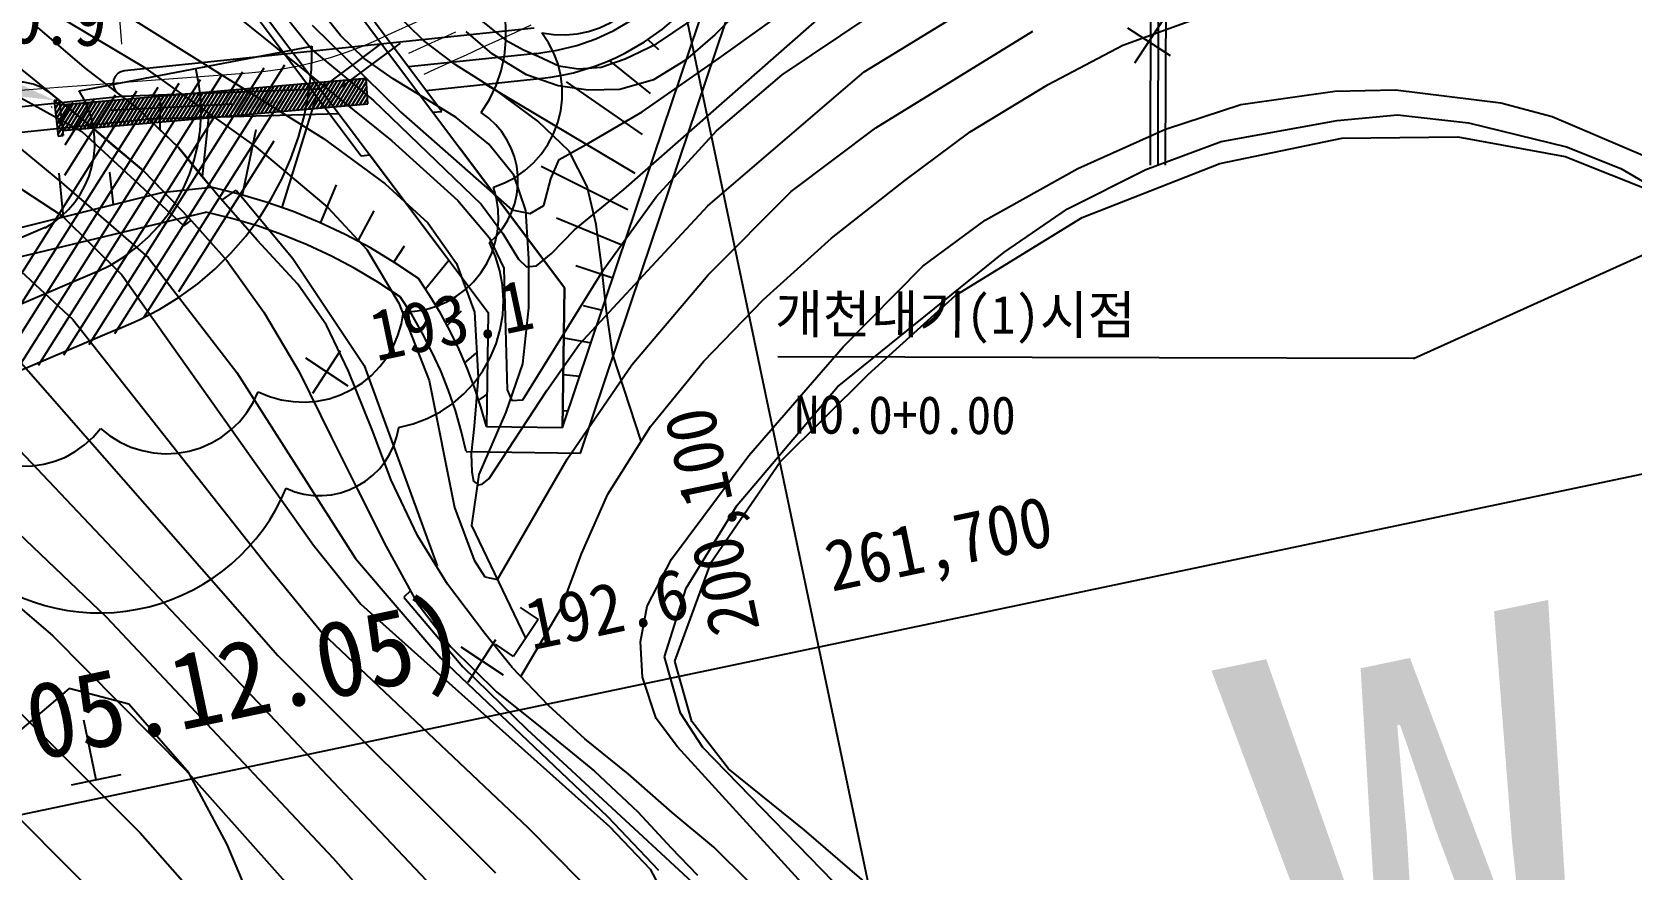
# Model space of a CAD drawing. Header units: millimetres. Extents: x 13158 to 13954, y 1103 to 1807.
# Drawn here: x 13499.4 to 13562.5, y 1426.5 to 1459.5 of the extents above; entities that cross this region are included whole.
import ezdxf
from ezdxf.enums import TextEntityAlignment as Align
from ezdxf.xclip import XClip

# ---------------------------------------------------------------- set-up
doc = ezdxf.new("R2010")
doc.units = ezdxf.units.MM
doc.header["$LTSCALE"] = 10
doc.header["$MEASUREMENT"] = 0
doc.header["$XCLIPFRAME"] = 2
doc.linetypes.add('CENTER', pattern=[2, 1.25, -0.25, 0.25, -0.25])
doc.layers.add('TZ-BASE', color=253, linetype='Continuous')
doc.styles.add('HANA', font='GulimChe.ttf')

# ---------------------------------------------------------------- blocks, each defined once
blk = doc.blocks.new('JD-SFSG5YJF567')
at = {"layer": 'TZ-BASE'}
for p, q in [((264.445, -185.255), (189.709, 170.792)), ((81.472, -66.052), (601.202, 43.043)), ((245.857, 1.258, -62.221), (245.814, -15.324, -62.221)), ((246.157, 1.258, -62.221), (246.114, -15.325, -62.221)), ((246.457, 1.257, -62.221), (246.414, -15.326, -62.221)), ((207.715, -0.132, -255), (222.738, -20.148, -255)), ((217.9, -13.203, -255), (208.426, -0.579, -255)), ((204.726, -1.147, -255), (219.723, -21.129, -255)), ((205.547, -2.74, -255), (214.716, -14.958, -255)), ((200.078, -6.041, -64), (213.232, -14.276, -64)), ((228.826, -11.103, -67), (235.723, -6.188, -67)), ((190.256, -6.59, -62), (203.713, -14.002, -62)), ((207.503, -7.577, -65), (215.933, -14.359, -65)), ((224.83, -19.21, -255), (228.725, -7.656, -255)), ((225.777, -19.53, -255), (229.633, -8.093, -255)), ((225.777, -19.53, -255), (229.633, -8.093, -255)), ((231.312, -11.771, -65), (237.109, -7.877, -65)), ((200.969, -8.366, -63), (206.145, -11.452, -63)), ((210.785, -8.252, -66), (212.806, -10.8, -66)), ((225.069, -16.287, -66), (233.968, -8.48, -66)), ((213.912, -10.21, -255), (212.81, -8.833, -255)), ((217.185, -10.41, -68.201), (215.943, -9.207, -68.201)), ((226.36, -10.539, -68), (228.896, -8.838, -68)), ((229.756, -9.099, -255), (228.656, -10.184, -255)), ((234.548, -11.642, -64), (238.506, -9.237, -64)), ((244.746, -10.595, -62.201), (248.264, -9.324, -62.201)), ((203.822, -11.483, -68.228), (201.963, -9.891, -68.228)), ((221.543, -9.926, -255), (205.396, -11.603, -255)), ((212.797, -9.811, -67), (216.291, -13.239, -67)), ((219.885, -10.938, -255), (218.86, -10.062, -255)), ((219.458, -9.619, -68), (220.423, -10.401, -68)), ((235, -13.853, -63), (241.193, -10.044, -63)), ((244.928, -9.914, -62.221), (246.603, -11.007, -62.221)), ((245.219, -11.298, -62.221), (246.312, -9.623, -62.221)), ((199.718, -10.255, -59.911), (201.756, -11.896, -59.911)), ((203.609, -12.394, -510), (212.793, -10.632, -320)), ((213.118, -12.329, -255), (215.518, -10.528, -255)), ((213.868, -12.31, -255), (216.271, -10.514, -255)), ((214.843, -11.116, -255), (213.912, -10.21, -255)), ((218.425, -11.355, -68.201), (217.185, -10.41, -68.201)), ((220.423, -10.401, -68), (221.117, -10.778, -68)), ((225.132, -11.136, -68), (226.36, -10.539, -68)), ((226.023, -10.38, -255), (226.439, -10.767, -255)), ((228.656, -10.184, -255), (227.505, -11.189, -255)), ((241.798, -12.143, -62.201), (244.746, -10.595, -62.201)), ((212.806, -10.8, -66), (215.203, -12.774, -66)), ((215.982, -11.926, -255), (214.843, -11.116, -255)), ((221.646, -10.92, -255), (216.582, -11.446, -255)), ((221.243, -11.764, -255), (219.885, -10.938, -255)), ((221.117, -10.778, -68), (221.693, -11.027, -68)), ((221.693, -11.027, -68), (222.511, -11.409, -68)), ((224.184, -11.458, -68), (225.132, -11.136, -68)), ((224.492, -11.205, -255), (226.108, -12.507, -255)), ((225.802, -13.224, -67), (228.826, -11.103, -67)), ((227.505, -11.189, -255), (226.242, -11.968, -255)), ((201.003, -23.618, -299.483), (208.387, -11.948, -299.483)), ((201.756, -11.896, -59.911), (203.949, -13.695, -59.911)), ((202.004, -23.205, -299.483), (209.223, -11.797, -299.483)), ((202.841, -12.948, -255), (214.913, -11.898, -525.37)), ((203.005, -22.792, -299.483), (210.058, -11.646, -299.483)), ((205.917, -13.092, -68.228), (203.822, -11.483, -68.228)), ((204.003, -22.384, -299.483), (210.893, -11.494, -299.483)), ((205.018, -21.949, -299.483), (211.708, -11.376, -299.483)), ((206.145, -11.452, -63), (210.577, -14.599, -63)), ((213.426, -13.048, -510), (214.093, -11.97, -510)), ((213.582, -13.035, -510), (214.249, -11.956, -510)), ((213.737, -13.021, -510), (214.404, -11.943, -510)), ((213.892, -13.008, -510), (214.559, -11.929, -510)), ((214.048, -12.994, -510), (214.714, -11.916, -510)), ((214.203, -12.981, -510), (214.87, -11.902, -510)), ((214.981, -12.913, -510), (214.913, -11.898, -510)), ((217.164, -12.648, -255), (215.982, -11.926, -255)), ((217.282, -12.379, -255), (221.75, -11.915, -255)), ((220.063, -12.401, -68.201), (218.425, -11.355, -68.201)), ((222.481, -12.195, -255), (221.243, -11.764, -255)), ((222.511, -11.409, -68), (223.275, -11.525, -68)), ((223.275, -11.525, -68), (224.184, -11.458, -68)), ((226.242, -11.968, -255), (224.914, -12.338, -255)), ((228.39, -16.921, -64), (234.548, -11.642, -64)), ((228.723, -13.97, -65), (231.312, -11.771, -65)), ((198.001, -24.857, -299.483), (205.882, -12.401, -299.483)), ((199.001, -24.444, -299.483), (206.717, -12.25, -299.483)), ((200.002, -24.031, -299.483), (207.552, -12.099, -299.483)), ((202.853, -12.795, -255), (202.494, -12.501, -255)), ((203.041, -15.723, -299.483), (205.046, -12.553, -299.483)), ((205.143, -12.497, -255), (205.917, -13.092, -255)), ((213.118, -12.329, -255), (205.301, -12.619, -255)), ((206.127, -13.683, -510), (206.794, -12.604, -510)), ((206.283, -13.669, -510), (206.949, -12.591, -510)), ((206.438, -13.656, -510), (207.105, -12.577, -510)), ((206.593, -13.642, -510), (207.26, -12.564, -510)), ((206.748, -13.629, -510), (207.415, -12.55, -510)), ((206.904, -13.615, -510), (207.571, -12.537, -510)), ((207.059, -13.602, -510), (207.726, -12.523, -510)), ((207.214, -13.588, -510), (207.881, -12.51, -510)), ((207.37, -13.575, -510), (208.037, -12.496, -510)), ((207.525, -13.561, -510), (208.192, -12.483, -510)), ((207.68, -13.548, -510), (208.347, -12.469, -510)), ((207.836, -13.534, -510), (208.502, -12.456, -510)), ((207.991, -13.521, -510), (208.658, -12.442, -510)), ((208.146, -13.507, -510), (208.813, -12.429, -510)), ((208.301, -13.494, -510), (208.968, -12.415, -510)), ((208.457, -13.48, -510), (209.124, -12.402, -510)), ((208.612, -13.467, -510), (209.279, -12.388, -510)), ((208.767, -13.453, -510), (209.434, -12.375, -510)), ((208.923, -13.44, -510), (209.59, -12.361, -510)), ((209.078, -13.426, -510), (209.745, -12.348, -510)), ((209.233, -13.413, -510), (209.9, -12.334, -510)), ((209.389, -13.399, -510), (210.055, -12.321, -510)), ((209.544, -13.386, -510), (210.211, -12.307, -510)), ((209.699, -13.372, -510), (210.366, -12.294, -510)), ((209.854, -13.359, -510), (210.521, -12.28, -510)), ((210.01, -13.345, -510), (210.677, -12.267, -510)), ((210.165, -13.332, -510), (210.832, -12.253, -510)), ((210.32, -13.318, -510), (210.987, -12.24, -510)), ((210.476, -13.305, -510), (211.143, -12.226, -510)), ((210.631, -13.291, -510), (211.298, -12.213, -510)), ((210.786, -13.278, -510), (211.453, -12.199, -510)), ((210.942, -13.264, -510), (211.608, -12.186, -510)), ((211.097, -13.251, -510), (211.764, -12.172, -510)), ((211.252, -13.237, -510), (211.919, -12.159, -510)), ((211.407, -13.224, -510), (212.074, -12.145, -510)), ((211.563, -13.21, -510), (212.23, -12.132, -510)), ((211.718, -13.197, -510), (212.385, -12.118, -510)), ((211.873, -13.183, -510), (212.54, -12.105, -510)), ((212.029, -13.17, -510), (212.696, -12.091, -510)), ((212.184, -13.156, -510), (212.851, -12.078, -510)), ((212.339, -13.143, -510), (213.006, -12.064, -510)), ((212.495, -13.129, -510), (213.161, -12.051, -510)), ((212.65, -13.116, -510), (213.317, -12.037, -510)), ((212.805, -13.102, -510), (213.472, -12.024, -510)), ((212.961, -13.089, -510), (213.627, -12.01, -510)), ((213.116, -13.075, -510), (213.783, -11.997, -510)), ((213.271, -13.062, -510), (213.938, -11.983, -510)), ((214.358, -12.967, -510), (214.923, -12.053, -510)), ((214.514, -12.954, -510), (214.938, -12.268, -510)), ((214.669, -12.94, -510), (214.952, -12.482, -510)), ((219.619, -12.136, -255), (225.512, -15.632, -255)), ((221.69, -13.592, -68.201), (220.063, -12.401, -68.201)), ((223.664, -12.366, -255), (222.481, -12.195, -255)), ((222.806, -12.04, -255), (225.8, -14.119, -255)), ((224.914, -12.338, -255), (223.664, -12.366, -255)), ((238.718, -14.011, -62.201), (241.798, -12.143, -62.201)), ((249.386, -12.933, -63), (253.094, -12.405, -63)), ((253.094, -12.405, -63), (255.486, -12.361, -63)), ((255.486, -12.361, -63), (259.642, -12.872, -63)), ((205.301, -12.619, -255), (189.479, -14.263, -255)), ((199.1, -12.871, -61), (202.909, -16.009, -61)), ((202.522, -13.036, -299.483), (202.541, -13.006, -299.483)), ((202.823, -12.749, -255), (202.624, -12.77, -255)), ((202.624, -12.77, -255), (202.779, -14.179, -240.778)), ((202.639, -12.907, -510), (202.731, -12.759, -510)), ((202.661, -13.109, -510), (202.832, -12.832, -510)), ((202.684, -13.311, -510), (202.912, -12.942, -510)), ((202.706, -13.513, -510), (203.067, -12.928, -510)), ((202.728, -13.715, -510), (203.222, -12.915, -510)), ((202.75, -13.916, -510), (203.377, -12.901, -510)), ((202.772, -14.118, -510), (203.533, -12.888, -510)), ((202.823, -12.749, -255), (202.977, -14.158, -240.778)), ((202.848, -13.689, -299.483), (203.376, -12.855, -299.483)), ((203.949, -13.695, -255), (202.853, -12.795, -255)), ((202.96, -13.958, -240.778), (214.981, -12.913, -510)), ((203.021, -13.953, -510), (203.688, -12.874, -510)), ((203.063, -14.519, -299.483), (204.211, -12.704, -299.483)), ((203.176, -13.94, -510), (203.843, -12.861, -510)), ((203.332, -13.926, -510), (203.999, -12.847, -510)), ((203.487, -13.913, -510), (204.154, -12.834, -510)), ((203.642, -13.899, -510), (204.309, -12.82, -510)), ((203.798, -13.886, -510), (204.465, -12.807, -510)), ((203.953, -13.872, -510), (204.62, -12.793, -510)), ((204.108, -13.858, -510), (204.775, -12.78, -510)), ((204.264, -13.845, -510), (204.93, -12.766, -510)), ((204.419, -13.831, -510), (205.086, -12.753, -510)), ((204.574, -13.818, -510), (205.241, -12.739, -510)), ((204.73, -13.804, -510), (205.396, -12.726, -510)), ((209.723, -12.918), (204.805, -13.176)), ((204.885, -13.791, -510), (205.552, -12.712, -510)), ((205.04, -13.777, -510), (205.707, -12.699, -510)), ((205.195, -13.764, -510), (205.862, -12.685, -510)), ((205.351, -13.75, -510), (206.018, -12.672, -510)), ((205.506, -13.737, -510), (206.173, -12.658, -510)), ((205.661, -13.723, -510), (206.328, -12.645, -510)), ((205.817, -13.71, -510), (206.483, -12.631, -510)), ((207.523, -14.631, -68.228), (205.917, -13.092, -68.228)), ((205.917, -13.092, -255), (206.72, -13.861, -255)), ((205.972, -13.696, -510), (206.639, -12.618, -510)), ((206.157, -21.317, -299.483), (211.625, -12.676, -299.483)), ((206.803, -13.94, -255), (206.82, -12.697, -255)), ((211.611, -16.993, -255), (212.962, -12.621, -255)), ((214.824, -12.927, -510), (214.967, -12.696, -510)), ((214.979, -12.913, -510), (214.981, -12.911, -510)), ((215.203, -12.774, -66), (219.451, -16.856, -66)), ((216.291, -13.239, -67), (220.665, -17.077, -67)), ((218.469, -13.451, -255), (217.164, -12.648, -255)), ((217.552, -13.239, -255), (217.9, -13.203, -255)), ((223.684, -14.462, -67), (225.802, -13.224, -67)), ((246.425, -13.909, -63), (249.386, -12.933, -63)), ((259.642, -12.872, -63), (261.664, -13.405, -63)), ((206.358, -13.514, -255), (189.582, -15.257, -255)), ((203.949, -13.695, -59.911), (206.14, -15.548, -59.911)), ((205.044, -14.622, -255), (203.949, -13.695, -255)), ((213.849, -13.303, -255), (206.358, -13.514, -255)), ((206.72, -13.861, -255), (207.523, -14.631, -255)), ((208.466, -15.778, -255), (208.736, -13.318, -255)), ((219.758, -14.491, -255), (218.469, -13.451, -255)), ((222.916, -14.776, -68.201), (221.69, -13.592, -68.201)), ((231.673, -16.361, -63), (235, -13.853, -63)), ((248.619, -14.392, -64), (253.192, -13.569, -64)), ((253.192, -13.569, -64), (255.569, -13.336, -64)), ((255.569, -13.336, -64), (258.37, -13.662, -64)), ((258.37, -13.662, -64), (262.228, -14.604, -64)), ((261.664, -13.405, -63), (265.321, -14.963, -63)), ((202.778, -14.175, -236.315), (202.977, -14.158, -240.778)), ((202.89, -14.165, -510), (202.965, -14.044, -510)), ((203.713, -14.002, -62), (207.729, -17.709, -62)), ((207.539, -20.302, -299.483), (211.3, -14.359, -299.483)), ((210.042, -16.497, -255), (210.578, -13.915, -255)), ((213.232, -14.276, -64), (215.668, -16.057, -64)), ((215.933, -14.359, -65), (218.536, -16.713, -65)), ((220.741, -15.713, -255), (219.758, -14.491, -255)), ((222.529, -15.1, -67), (223.684, -14.462, -67)), ((226.346, -16.565, -65), (228.723, -13.97, -65)), ((236.148, -15.933, -62.201), (238.718, -14.011, -62.201)), ((242.969, -15.448, -63), (246.425, -13.909, -63)), ((245.642, -15.5, -64), (248.619, -14.392, -64)), ((248.566, -15.255, -63.795), (253.37, -14.254, -63.795)), ((253.37, -14.254, -63.795), (257.944, -14.21, -63.795)), ((257.944, -14.21, -63.795), (262.169, -14.987, -63.795)), ((206.14, -15.548, -255), (205.044, -14.622, -255)), ((209.084, -16.534, -68.228), (207.523, -14.631, -68.228)), ((207.523, -14.631, -255), (208.303, -15.582, -255)), ((210.577, -14.599, -63), (213.414, -16.987, -63)), ((214.716, -14.958, -255), (215.064, -14.922, -255)), ((215.064, -14.922, -255), (219.723, -21.129, -255)), ((222.738, -20.148, -255), (218.616, -14.656, -255)), ((222.194, -15.864, -67), (222.529, -15.1, -67)), ((223.63, -16.164, -68.201), (222.916, -14.776, -68.201)), ((262.169, -14.987, -63.795), (265.801, -16.423, -63.795)), ((262.228, -14.604, -64), (264.374, -15.459, -64)), ((202.802, -15.637, -255), (202.982, -17.371, -255)), ((204.809, -15.598, -255), (204.943, -16.886, -255)), ((206.14, -15.548, -59.911), (207.926, -17.393, -59.911)), ((206.953, -16.388, -255), (206.14, -15.548, -255)), ((208.303, -15.582, -255), (208.813, -16.195, -255)), ((221.218, -17.104, -255), (220.741, -15.713, -255)), ((221.818, -15.357, -255), (225.238, -17.068, -255)), ((239.317, -17.488, -63), (242.969, -15.448, -63)), ((242.566, -17.049, -64), (245.642, -15.5, -64)), ((243.137, -17.39, -63.795), (248.566, -15.255, -63.795)), ((264.374, -15.459, -64), (266.648, -16.787, -64)), ((206.953, -16.388, -255), (185.647, -21.665, -255)), ((200.958, -16.023, -60), (202.942, -17.325, -60)), ((202.909, -16.009, -61), (206.33, -18.965, -61)), ((206.953, -16.388, -255), (208.813, -16.195, -255)), ((209.229, -16.697, -62), (209.799, -16.312, -62)), ((209.799, -16.312, -62), (212.025, -18.995, -62)), ((213.125, -17.614, -255), (213.755, -16.103, -255)), ((215.668, -16.057, -64), (217.355, -17.591, -64)), ((221.919, -16.913, -67), (222.194, -15.864, -67)), ((223.124, -17.875, -66), (225.069, -16.287, -66)), ((223.99, -17.656, -68.201), (223.63, -16.164, -68.201)), ((228.403, -19.639, -63), (231.673, -16.361, -63)), ((233.261, -18.2, -62.201), (236.148, -15.933, -62.201)), ((256.199, -22.935, -62.221), (271.53, -16.024, -62.221)), ((210.638, -18.29, -68.228), (209.084, -16.534, -68.228)), ((213.414, -16.987, -63), (214.942, -18.645, -63)), ((218.536, -16.713, -65), (219.763, -18.178, -65)), ((219.451, -16.856, -66), (220.306, -18.019, -66)), ((221.389, -17.222, -67), (221.919, -16.913, -67)), ((223.313, -22.385, -64), (228.39, -16.921, -64)), ((224.28, -19.424, -65), (226.346, -16.565, -65)), ((185.888, -22.635, -255), (208.603, -17.172, -255)), ((185.888, -22.635, -255), (208.603, -17.172, -255)), ((202.942, -17.325, -60), (205.286, -19.648, -60)), ((207.729, -17.709, -62), (208.028, -17.507, -62)), ((207.926, -17.393, -59.911), (209.429, -19.072, -59.911)), ((214.621, -18.275, -255), (215.236, -17.122, -255)), ((217.355, -17.591, -64), (218.486, -19.193, -64)), ((220.665, -17.077, -67), (221.389, -17.222, -67)), ((221.329, -19.02, -255), (221.218, -17.104, -255)), ((222.426, -17.392, -255), (224.975, -18.447, -255)), ((224.195, -19.267, -68.201), (223.99, -17.656, -68.201)), ((236.855, -19.296, -63), (239.317, -17.488, -63)), ((238.161, -20.437, -63.795), (243.137, -17.39, -63.795)), ((240.054, -18.76, -64), (242.566, -17.049, -64)), ((202.271, -17.784, -510), (186.677, -24.411, -299.483)), ((219.763, -18.178, -65), (220.342, -19.385, -65)), ((220.306, -18.019, -66), (220.925, -19.028, -66)), ((222.219, -18.797, -66), (223.124, -17.875, -66)), ((230.585, -20.611, -62.201), (233.261, -18.2, -62.201)), ((212.23, -20.011, -68.228), (210.638, -18.29, -68.228)), ((214.942, -18.645, -63), (216.21, -20.754, -63)), ((216.032, -19.103, -255), (216.435, -18.496, -255)), ((221.63, -19.286, -66), (222.219, -18.797, -66)), ((233.49, -24.052, -64), (240.054, -18.76, -64)), ((201.307, -19.498, -59), (203.365, -21.398, -59)), ((206.33, -18.965, -61), (209.817, -23.483, -61)), ((209.429, -19.072, -59.911), (210.891, -21.115, -59.911)), ((212.025, -18.995, -62), (214.836, -23.217, -62)), ((217.253, -20.195, -255), (218.171, -19.061, -255)), ((218.486, -19.193, -64), (219.184, -21.118, -64)), ((220.342, -19.385, -65), (220.479, -24.173, -65)), ((220.925, -19.028, -66), (221.232, -19.329, -66)), ((221.093, -24.567, -65), (224.28, -19.424, -65)), ((221.232, -19.329, -66), (221.63, -19.286, -66)), ((221.329, -20.948, -255), (221.329, -19.02, -255)), ((222.656, -25.66, -255), (224.83, -19.21, -255)), ((223.18, -19.274, -255), (224.644, -19.761, -255)), ((223.371, -26.671, -255), (225.777, -19.53, -255)), ((223.371, -26.671, -255), (225.777, -19.53, -255)), ((224.386, -21.079, -68.201), (224.195, -19.267, -68.201)), ((233.717, -22.481, -63), (236.855, -19.296, -63)), ((205.286, -19.648, -60), (212.838, -30.285, -60)), ((213.353, -21.628, -68.228), (212.23, -20.011, -68.228)), ((222.656, -25.66, -255), (222.738, -20.148, -255)), ((222.738, -20.148, -255), (222.656, -25.66, -255)), ((225.396, -23.182, -63), (228.403, -19.639, -63)), ((216.21, -20.754, -63), (217.405, -23.805, -63)), ((228.22, -23.06, -62.201), (230.585, -20.611, -62.201)), ((234.703, -23.566, -63.795), (238.161, -20.437, -63.795)), ((203.365, -21.398, -59), (211.041, -31.131, -59)), ((210.891, -21.115, -59.911), (212.276, -23.466, -59.911)), ((218.109, -21.635, -255), (218.674, -21.06, -255)), ((219.184, -21.118, -64), (219.33, -23.686, -64)), ((219.723, -21.129, -255), (219.657, -25.616, -255)), ((219.723, -21.129, -255), (219.657, -25.616, -255)), ((221.09, -23.153, -255), (221.329, -20.948, -255)), ((223.472, -20.846, -255), (224.215, -21.035, -255)), ((224.64, -22.784, -68.201), (224.386, -21.079, -68.201)), ((205.127, -21.778, -320), (188.313, -28.923, -93.027)), ((214.224, -23.431, -68.228), (213.353, -21.628, -68.228)), ((200.866, -22.584, -58), (211.436, -34.636, -58)), ((212.812, -24.302, -61.854), (213.906, -22.627, -61.854)), ((222.044, -24.198, -64), (223.313, -22.385, -64)), ((222.708, -22.13, -255), (223.781, -22.323, -255)), ((229.999, -26.761, -63), (233.717, -22.481, -63)), ((212.522, -22.917, -61.854), (214.196, -24.011, -61.854)), ((214.836, -23.217, -62), (217.716, -31.099, -62)), ((218.808, -23.102, -255), (219.257, -22.725, -255)), ((220.431, -25.055, -255), (221.09, -23.153, -255)), ((222.837, -26.902, -63), (225.396, -23.182, -63)), ((225.759, -26.191, -68.201), (224.64, -22.784, -68.201)), ((226.121, -25.619, -62.201), (228.22, -23.06, -62.201)), ((256.199, -22.935, -62.221), (231.144, -22.87, -62.221)), ((209.817, -23.483, -61), (214.505, -30.811, -61)), ((212.276, -23.466, -59.911), (213.536, -26.028, -59.911)), ((215.153, -25.75, -68.228), (214.224, -23.431, -68.228)), ((217.405, -23.805, -63), (218.407, -28.811, -63)), ((219.33, -23.686, -64), (219.172, -25.607, -64)), ((222.687, -23.569, -255), (223.338, -23.638, -255)), ((231.242, -27.007, -63.795), (234.703, -23.566, -63.795)), ((219.357, -24.579, -255), (219.675, -24.359, -255)), ((219.761, -27.669, -64), (222.044, -24.198, -64)), ((220.479, -24.173, -65), (220.659, -24.598, -65)), ((220.659, -24.598, -65), (221.093, -24.567, -65)), ((229.535, -28.718, -64), (233.49, -24.052, -64)), ((219.368, -27.5, -255), (220.431, -25.055, -255)), ((222.666, -24.988, -255), (222.88, -24.996, -255)), ((200.055, -25.291, -57), (217.981, -44.216, -57)), ((215.902, -27.728, -68.228), (215.153, -25.75, -68.228)), ((219.172, -25.607, -64), (219.056, -26.693, -64)), ((219.657, -25.616, -255), (222.656, -25.66, -255)), ((224.438, -28.279, -62.201), (226.121, -25.619, -62.201)), ((213.536, -26.028, -59.911), (214.574, -28.098, -59.911)), ((218.861, -26.604, -255), (223.371, -26.671, -255)), ((218.861, -26.604, -255), (223.371, -26.671, -255)), ((219.056, -26.693, -64), (219.081, -27.405, -64)), ((220.095, -31.648, -63), (222.837, -26.902, -63)), ((226.957, -30.837, -63), (229.999, -26.761, -63)), ((228.519, -30.956, -63.795), (231.242, -27.007, -63.795)), ((216.949, -29.909, -68.228), (215.902, -27.728, -68.228)), ((219.081, -27.405, -64), (219.156, -27.764, -64)), ((219.087, -29.519, -255), (219.368, -27.5, -255)), ((219.493, -27.881, -64), (219.761, -27.669, -64)), ((199.168, -27.861, -56), (204.67, -33.114, -56)), ((214.574, -28.098, -59.911), (215.709, -30.34, -59.911)), ((219.156, -27.764, -64), (219.344, -27.912, -64)), ((219.344, -27.912, -64), (219.493, -27.881, -64)), ((223.401, -30.632, -62.201), (224.438, -28.279, -62.201)), ((218.407, -28.811, -63), (219.177, -30.876, -63)), ((227.535, -31.987, -64), (229.535, -28.718, -64)), ((221.214, -33.946, -255), (219.087, -29.519, -255)), ((218.126, -31.823, -68.228), (216.949, -29.909, -68.228)), ((199.007, -30.809, -55), (202.576, -33.863, -55)), ((212.838, -30.285, -60), (214.705, -32.611, -60)), ((214.505, -30.811, -61), (217.868, -34.742, -61)), ((215.709, -30.34, -59.911), (216.92, -32.55, -59.911)), ((219.177, -30.876, -63), (219.6, -31.543, -63)), ((222.617, -32.746, -62.201), (223.401, -30.632, -62.201)), ((225.991, -32.696, -63), (226.957, -30.837, -63)), ((211.041, -31.131, -59), (213.185, -33.739, -59)), ((217.716, -31.099, -62), (217.694, -31.121, -62)), ((227.084, -34.862, -63.795), (228.519, -30.956, -63.795)), ((216.667, -32.088, -62), (216.401, -32.338, -62)), ((219.593, -33.775, -68.228), (218.126, -31.823, -68.228)), ((219.6, -31.543, -63), (220.095, -31.648, -63)), ((226.677, -34.688, -64), (227.535, -31.987, -64)), ((214.705, -32.611, -60), (224.509, -41.375, -60)), ((216.401, -32.338, -62), (218.728, -35.087, -62)), ((216.92, -32.55, -59.911), (218.254, -34.291, -59.911)), ((220.989, -32.747, -255), (221.698, -33.222, -255)), ((221.016, -35.467, -62.201), (222.617, -32.746, -62.201)), ((225.732, -34.097, -63), (225.991, -32.696, -63)), ((204.67, -33.114, -56), (213.613, -42.613, -56)), ((221.698, -33.222, -255), (220.729, -34.67, -255)), ((202.576, -33.863, -55), (207.801, -39.133, -55)), ((213.185, -33.739, -59), (221.297, -41.411, -59)), ((218.938, -35.68, -62.404), (220.032, -34.006, -62.404)), ((220.678, -35.114, -68.228), (219.593, -33.775, -68.228)), ((211.436, -34.636, -58), (220.021, -43.201, -58)), ((218.254, -34.291, -59.911), (220.063, -36.083, -59.911)), ((218.648, -34.296, -62.404), (220.322, -35.39, -62.404)), ((220.729, -34.67, -255), (220.02, -34.194, -255)), ((225.813, -35.483, -63), (225.732, -34.097, -63)), ((217.868, -34.742, -61), (224.428, -40.977, -61)), ((218.728, -35.087, -62), (221.254, -37.531, -62)), ((222.103, -36.604, -68.228), (220.678, -35.114, -68.228)), ((227.308, -36.912, -64), (226.677, -34.688, -64)), ((227.751, -37.238, -63.795), (227.084, -34.862, -63.795)), ((203.22, -35.933, -48.17), (201.079, -37.755, -48.17)), ((205.565, -36.548, -48.17), (203.22, -35.933, -48.17)), ((226.351, -37.116, -63), (225.813, -35.483, -63)), ((200.524, -36.13, -54), (206.013, -41.617, -54)), ((207.937, -39.258, -48.17), (205.565, -36.548, -48.17)), ((220.063, -36.083, -59.911), (221.824, -37.485, -59.911)), ((204.283, -39.529, -53.83), (203.79, -37.18, -53.83)), ((223.539, -37.912, -68.228), (222.103, -36.604, -68.228)), ((227.189, -38.23, -63), (226.351, -37.116, -63)), ((228.194, -38.261, -64), (227.308, -36.912, -64)), ((221.254, -37.531, -62), (228.643, -44.38, -62)), ((221.824, -37.485, -59.911), (223.914, -39.185, -59.911)), ((229.206, -39.097, -63.795), (227.751, -37.238, -63.795)), ((225.246, -39.293, -68.228), (223.539, -37.912, -68.228)), ((237.053, -49.016, -63), (227.189, -38.23, -63)), ((236.68, -46.977, -64), (228.194, -38.261, -64)), ((198.733, -38.542, -53), (204.013, -43.83, -53)), ((203.305, -39.735, -53.83), (205.262, -39.324, -53.83)), ((207.801, -39.133, -55), (213.63, -45.671, -55)), ((209.438, -42.076, -48.17), (207.937, -39.258, -48.17)), ((223.914, -39.185, -59.911), (225.624, -40.786, -59.911)), ((226.98, -40.821, -68.228), (225.246, -39.293, -68.228)), ((232.185, -41.499, -63.795), (229.206, -39.097, -63.795)), ((224.428, -40.977, -61), (226.447, -43.091, -61)), ((225.624, -40.786, -59.911), (226.942, -42.215, -59.911)), ((228.615, -42.179, -68.228), (226.98, -40.821, -68.228)), ((206.013, -41.617, -54), (212.389, -48.818, -54)), ((221.297, -41.411, -59), (223.357, -43.495, -59)), ((224.509, -41.375, -60), (226.112, -43.045, -60)), ((235.311, -44.186, -63.795), (232.185, -41.499, -63.795)), ((210.58, -44.777, -48.17), (209.438, -42.076, -48.17)), ((226.942, -42.215, -59.911), (227.972, -43.293, -59.911)), ((229.993, -43.537, -68.228), (228.615, -42.179, -68.228)), ((213.613, -42.613, -56), (217.832, -47.359, -56)), ((226.112, -43.045, -60), (231.807, -53.814, -60))]:
    blk.add_line(p, q, dxfattribs=at)
at = {"layer": 'TZ-BASE', "lineweight": 5, "ltscale": 0.9}
blk.add_line((205.288, -10.56), (205.139, -8.566), dxfattribs=at)
at = {"layer": 'TZ-BASE', "linetype": 'CENTER'}
blk.add_line((204.308, -19.522, -423.228), (187.495, -26.667, -196.255), dxfattribs=at)
at = {"layer": 'TZ-BASE'}
for centre, radius, start, end in [((220.768, -2.466, -255), 8.5, 275.93237, 0.39698), ((220.768, -2.466, -255), 9.5, 275.93237, 0.39698), ((215.186, -10.196, -255), 5.248, 324.38643, 70.64663), ((222.657, -6.33), 3.865, 257.83566, 7.83566), ((200.927, -10.68, -320), 11.866, 290.72519, 0.23359), ((218.757, -12.483), 3.893, 287.5935, 37.5935), ((205.448, -12.101, -255), 0.5, 95.93237, 232.47949), ((201.225, -14.048, -255), 2, 50.64381, 95.93237), ((200.429, -14.466, -510), 3.796, 299.03438, 33.08528), ((217.698, -15.935, -255), 3.207, 310.55005, 56.81025), ((204.145, -37.856, -255), 22.159, 54.60259, 77.83692), ((216.444, -17.406), 3.694, 269.14761, 19.14761), ((204.145, -37.856, -255), 21.159, 55.07304, 77.83692), ((204.145, -37.856, -255), 21.159, 55.07304, 77.83692), ((215.261, -20.669, -255), 5.071, 280.67138, 26.93158), ((202.252, -30.09, -255), 17.97, 14.41765, 34.95971), ((202.252, -30.09, -255), 16.97, 11.854, 34.37638), ((202.252, -30.09, -255), 16.97, 11.854, 34.37638), ((212.428, -20.67), 3.985, 243.80252, 353.80252), ((207.054, -22.792), 3.896, 228.10376, 338.10376), ((201.455, -23.423), 3.759, 212.86203, 322.86203), ((213.086, -25.189, -255), 3.149, 245.27943, 351.53963), ((204.402, -24.974, -255), 7.983, 231.08211, 337.34231)]:
    blk.add_arc(centre, radius, start, end, dxfattribs=at)
at = {"layer": 'TZ-BASE', "lineweight": 5, "ltscale": 0.9}
for centre, radius, start, end in [((753.232, -1179.983), 1287.343, 114.566401, 114.693833), ((753.232, -1179.983), 1286.343, 114.566335, 114.657335), ((545.756, -720.574), 781.265, 114.528742, 114.735061), ((209.168, 3.271), 15, 284.47152, 294.63571), ((209.168, 3.271), 15, 274.31588, 284.47152), ((753.232, -1179.983), 1285.343, 114.56627, 114.647755), ((-99.192, 4059.358), 4082.791, 274.278403, 274.347366), ((50.938, 2001.096), 2019.07, 274.238324, 274.387387)]:
    blk.add_arc(centre, radius, start, end, dxfattribs=at)
at = {"layer": 'TZ-BASE', "linetype": 'CENTER'}
blk.add_arc((201.511, -13.212, -510), 6.903, 293.90906, 14.24917, dxfattribs=at)
at = {"layer": 'TZ-BASE'}
for points in [[(200.609, -12.548, -250.537), (202.625, -12.766, -250.537), (200.789, -11.906, -250.537)], [(209.706, -12.585), (211.72, -12.813), (209.741, -13.251)]]:
    blk.add_solid(points, dxfattribs=at)
at = {"layer": 'TZ-BASE', "style": 'HANA'}
blk.add_text('NO.9', height=2, rotation=357.86203, dxfattribs=at).set_placement((202.079, -10.553), align=Align.CENTER)
for s, height, rotation, p in [('193.1', 2, 11.85467, (215.316, -23.053, -61.854)), ('개천내기(1)시점', 1.5, 359.85051, (231.035, -21.934, -62.221)), ('NO.0+0.00', 1.5, 359.85051, (231.796, -25.897, -62.221)), ('200,100', 2, 101.85467, (230.438, -33.586, -255)), ('261,700', 2, 11.85467, (233.264, -32.124, -255)), ('192.6', 2, 11.85467, (221.442, -34.432, -62.404)), ("FCR-102-영이-노반-R-175('05.12.05)", 3, 11.85467, (154.883, -48.656, -49)), ('w', 21.064, 11.85467, (251.41, -50.495, -255))]:
    blk.add_text(s, height=height, rotation=rotation, dxfattribs=at).set_placement(p)

msp = doc.modelspace()

# ---------------------------------------------------------------- block references
at = {"layer": 'TZ-BASE'}
ref = msp.add_blockref('JD-SFSG5YJF567', (13297.685, 1469.571), dxfattribs=at)
XClip(ref).set_block_clipping_path([(597.6593278775, -75.0000074077), (602.1606802224, 74.9999925365), (-2.2506743118, 75.0000000279), (2.2506743119, -75.0000000279)])

doc.saveas('drawing.dxf')
